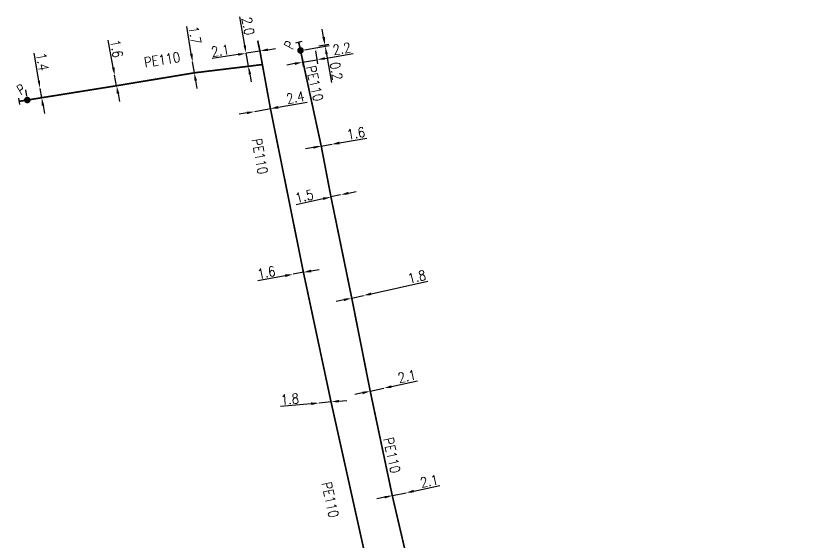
# Model space of a CAD drawing. Header units: millimetres. Extents: x 147000 to 147997, y 130417 to 131006.
# Drawn here: x 147029.1 to 147147.4, y 130924.2 to 131003.8 of the extents above; entities that cross this region are included whole.
import ezdxf
from ezdxf.enums import TextEntityAlignment as Align

# ---------------------------------------------------------------- set-up
doc = ezdxf.new("R2010")
doc.units = ezdxf.units.MM
doc.header["$PDMODE"] = 34
doc.linetypes.add('CENTER2', pattern=[28.575, 19.05, -3.175, 3.175, -3.175])
doc.linetypes.add('L_100_PE', pattern=[14, 10, -1.5, 1, -1.5])
doc.layers.get('0').update_dxf_attribs({"linetype": 'CONTINUOUS'})
doc.layers.get('Defpoints').update_dxf_attribs({"linetype": 'CONTINUOUS'})
for name, color, linetype in [('L_140', 3, 'CONTINUOUS'), ('L_300', 7, 'CONTINUOUS'), ('L_340', 7, 'CONTINUOUS')]:
    doc.layers.add(name, color=color, linetype=linetype)
doc.styles.add('G_ROMANS', font='ROMANS.SHX', dxfattribs={"width": 0.75})
doc.styles.get("Standard").update_dxf_attribs({"font": 'romans.shx', "width": 0.85})
doc.dimstyles.get("Standard").update_dxf_attribs({"dimtxt": 1.5, "dimasz": 1.2, "dimexe": 0.625, "dimexo": 0.625, "dimgap": 0.25, "dimtad": 1, "dimdec": 1, "dimzin": 0, "dimdsep": 46, "dimtxsty": 'Standard', "dimcen": -0.5, "dimadec": 0, "dimazin": 0, "dimtfac": 1, "dimtdec": 1, "dimtmove": 0, "dimatfit": 3, "dimfxl": 0, "dimtolj": 1, "dimtzin": 0, "dimarcsym": 0})

# ---------------------------------------------------------------- blocks, each defined once
blk = doc.blocks.new('L_300_12')
at = {"color": 0, "linetype": 'Continuous', "const_width": 0.497, "flags": 128}
blk.add_lwpolyline([(-0.25, 0, 1), (0.25, 0, 1)], format="xyb", close=True, dxfattribs=at)
at = {"color": 0, "linetype": 'Continuous', "style": 'G_ROMANS', "width": 0.75}
blk.add_text('P', height=1.5, dxfattribs=at).set_placement((0, 1.85), align=Align.MIDDLE)
at = {"color": 0, "linetype": 'Continuous', "width": 0.75, "flags": 3}
for tag, p in [('DEF_LEG', (0, -5)), ('DEF_COUP', (0, -7.5)), ('DEF_TYPE', (0, -10))]:
    blk.add_attdef(tag, text='', height=1.2, dxfattribs=at).set_placement(p, align=Align.MIDDLE)
blk = doc.blocks.new('L_340_07')
at = {"color": 0, "linetype": 'Continuous', "const_width": 0.25, "flags": 128}
blk.add_lwpolyline([(0, 0), (1.25, 0)], dxfattribs=at)
at = {"color": 0, "linetype": 'Continuous', "flags": 128}
blk.add_lwpolyline([(1.25, -0.5), (1.25, 0.5)], dxfattribs=at)
at = {"color": 0, "linetype": 'Continuous', "width": 0.75, "flags": 3}
for tag, p in [('DEF_LEG', (0.72, -3.47)), ('DEF_COUP', (0.72, -5.97)), ('DEF_TYPE', (0.72, -8.47))]:
    blk.add_attdef(tag, text='', height=1.2, dxfattribs=at).set_placement(p, align=Align.MIDDLE)
blk = doc.blocks.new('*D258')
at = {"layer": 'Defpoints', "color": 0, "linetype": 'Continuous', "transparency": 16777216}
for p in [(147084.68, 130947.5), (147084.68, 130947.5), (147082.63, 130947.04)]:
    blk.add_point(p, dxfattribs=at)
at = {"layer": 'L_140', "color": 0, "linetype": 'Continuous', "lineweight": -2, "transparency": 16777216}
for p, q in [((147085.85, 130947.76), (147089.76, 130948.63)), ((147082.63, 130947.04), (147084.68, 130947.5)), ((147081.46, 130946.79), (147080.28, 130946.53))]:
    blk.add_line(p, q, dxfattribs=at)
at = {"layer": 'L_140', "color": 0, "linetype": 'Continuous', "transparency": 16777216}
for points in [[(147085.81, 130947.95), (147085.89, 130947.56), (147084.68, 130947.5)], [(147081.41, 130946.98), (147081.5, 130946.59), (147082.63, 130947.04)]]:
    blk.add_solid(points, dxfattribs=at)
at = {"layer": 'L_140', "color": 0, "linetype": 'Continuous', "transparency": 16777216, "insert": (147088.17, 130949.3), "char_height": 1.5, "attachment_point": 5, "rotation": 12.4972}
blk.add_mtext('\\A1;2.1', dxfattribs=at)
blk = doc.blocks.new('*D265')
at = {"layer": 'Defpoints', "color": 0, "linetype": 'Continuous', "transparency": 16777216}
for p in [(147070.97, 130964.7), (147070.97, 130964.7), (147072.54, 130965)]:
    blk.add_point(p, dxfattribs=at)
at = {"layer": 'L_140', "color": 0, "linetype": 'Continuous', "lineweight": -2, "transparency": 16777216}
for p, q in [((147073.72, 130965.22), (147074.9, 130965.44)), ((147069.79, 130964.48), (147065.67, 130963.71)), ((147072.54, 130965), (147070.97, 130964.7))]:
    blk.add_line(p, q, dxfattribs=at)
at = {"layer": 'L_140', "color": 0, "linetype": 'Continuous', "transparency": 16777216}
for points in [[(147073.68, 130965.42), (147073.75, 130965.02), (147072.54, 130965)], [(147069.75, 130964.68), (147069.82, 130964.28), (147070.97, 130964.7)]]:
    blk.add_solid(points, dxfattribs=at)
at = {"layer": 'L_140', "color": 0, "linetype": 'Continuous', "transparency": 16777216, "insert": (147066.95, 130964.97), "char_height": 1.5, "attachment_point": 5, "rotation": 10.6604}
blk.add_mtext('\\A1;1.6', dxfattribs=at)
blk = doc.blocks.new('*D176')
at = {"layer": 'Defpoints', "color": 0, "linetype": 'Continuous', "transparency": 16777216}
for p in [(147076.7, 130976.38), (147078.16, 130976.7), (147078.16, 130976.7)]:
    blk.add_point(p, dxfattribs=at)
at = {"layer": 'L_140', "color": 0, "linetype": 'Continuous', "lineweight": -2, "transparency": 16777216}
for p, q in [((147079.33, 130976.97), (147080.5, 130977.23)), ((147075.53, 130976.11), (147071.44, 130975.19)), ((147078.16, 130976.7), (147076.7, 130976.38))]:
    blk.add_line(p, q, dxfattribs=at)
at = {"layer": 'L_140', "color": 0, "linetype": 'Continuous', "transparency": 16777216}
for points in [[(147079.29, 130977.16), (147079.38, 130976.77), (147078.16, 130976.7)], [(147075.48, 130976.31), (147075.57, 130975.92), (147076.7, 130976.38)]]:
    blk.add_solid(points, dxfattribs=at)
at = {"layer": 'L_140', "color": 0, "linetype": 'Continuous', "transparency": 16777216, "insert": (147072.68, 130976.5), "char_height": 1.5, "attachment_point": 5, "rotation": 12.6587}
blk.add_mtext('\\A1;1.5', dxfattribs=at)
blk = doc.blocks.new('*D177')
at = {"layer": 'Defpoints', "color": 0, "linetype": 'Continuous', "transparency": 16777216}
for p in [(147081.59, 130961.49), (147081.59, 130961.49), (147079.84, 130961.1)]:
    blk.add_point(p, dxfattribs=at)
at = {"layer": 'L_140', "color": 0, "linetype": 'Continuous', "lineweight": -2, "transparency": 16777216}
for p, q in [((147082.76, 130961.75), (147091.35, 130963.68)), ((147079.7, 130961.71), (147079.7, 130961.71)), ((147079.84, 130961.1), (147081.59, 130961.49)), ((147081.46, 130962.1), (147081.46, 130962.1)), ((147078.67, 130960.83), (147077.5, 130960.57))]:
    blk.add_line(p, q, dxfattribs=at)
at = {"layer": 'L_140', "color": 0, "linetype": 'Continuous', "transparency": 16777216}
for points in [[(147082.72, 130961.95), (147082.81, 130961.56), (147081.59, 130961.49)], [(147078.62, 130961.03), (147078.71, 130960.64), (147079.84, 130961.1)]]:
    blk.add_solid(points, dxfattribs=at)
at = {"layer": 'L_140', "color": 0, "linetype": 'Continuous', "transparency": 16777216, "insert": (147089.67, 130964.33), "char_height": 1.5, "attachment_point": 5, "rotation": 12.6598}
blk.add_mtext('\\A1;1.8', dxfattribs=at)
blk = doc.blocks.new('*D178')
at = {"layer": 'Defpoints', "color": 0, "linetype": 'Continuous', "transparency": 16777216}
for p in [(147085.98, 130931.27), (147088.04, 130931.7), (147088.04, 130931.7)]:
    blk.add_point(p, dxfattribs=at)
at = {"layer": 'L_140', "color": 0, "linetype": 'Continuous', "lineweight": -2, "transparency": 16777216}
for p, q in [((147089.21, 130931.95), (147093.13, 130932.78)), ((147084.81, 130931.02), (147083.64, 130930.78)), ((147085.98, 130931.27), (147088.04, 130931.7))]:
    blk.add_line(p, q, dxfattribs=at)
at = {"layer": 'L_140', "color": 0, "linetype": 'Continuous', "transparency": 16777216}
for points in [[(147089.17, 130932.15), (147089.26, 130931.76), (147088.04, 130931.7)], [(147084.77, 130931.22), (147084.85, 130930.83), (147085.98, 130931.27)]]:
    blk.add_solid(points, dxfattribs=at)
at = {"layer": 'L_140', "color": 0, "linetype": 'Continuous', "transparency": 16777216, "insert": (147091.55, 130933.47), "char_height": 1.5, "attachment_point": 5, "rotation": 11.9108}
blk.add_mtext('\\A1;2.1', dxfattribs=at)
blk = doc.blocks.new('*D190')
at = {"layer": 'Defpoints', "color": 0, "linetype": 'Continuous', "transparency": 16777216}
for p in [(147074.92, 130945.26), (147074.92, 130945.26), (147076.71, 130945.43)]:
    blk.add_point(p, dxfattribs=at)
at = {"layer": 'L_140', "color": 0, "linetype": 'Continuous', "lineweight": -2, "transparency": 16777216}
for p, q in [((147073.72, 130945.15), (147069.09, 130944.71)), ((147076.71, 130945.43), (147074.92, 130945.26)), ((147077.9, 130945.55), (147079.1, 130945.66))]:
    blk.add_line(p, q, dxfattribs=at)
at = {"layer": 'L_140', "color": 0, "linetype": 'Continuous', "transparency": 16777216}
for points in [[(147073.7, 130945.35), (147073.74, 130944.95), (147074.92, 130945.26)], [(147077.89, 130945.74), (147077.92, 130945.35), (147076.71, 130945.43)]]:
    blk.add_solid(points, dxfattribs=at)
at = {"layer": 'L_140', "color": 0, "linetype": 'Continuous', "transparency": 16777216, "insert": (147070.49, 130945.85), "char_height": 1.5, "attachment_point": 5, "rotation": 5.4236}
blk.add_mtext('\\A1;1.8', dxfattribs=at)
blk = doc.blocks.new('*D218')
at = {"layer": 'Defpoints', "color": 0, "linetype": 'Continuous', "transparency": 16777216}
for p in [(147075.78, 130999.35), (147072.1, 130998.51), (147074.23, 130999.08)]:
    blk.add_point(p, dxfattribs=at)
at = {"layer": 'L_300', "color": 0, "linetype": 'Continuous', "lineweight": -2, "transparency": 16777216}
for p, q in [((147075.58, 131000.53), (147075.37, 131001.71)), ((147074.85, 130999.19), (147076.4, 130999.46)), ((147075.78, 130999.35), (147075.82, 130999.15)), ((147072.72, 130998.61), (147076.43, 130999.26)), ((147076.02, 130997.97), (147076.77, 130993.66))]:
    blk.add_line(p, q, dxfattribs=at)
at = {"layer": 'L_300', "color": 0, "linetype": 'Continuous', "transparency": 16777216}
for points in [[(147075.78, 131000.57), (147075.38, 131000.5), (147075.78, 130999.35)], [(147076.22, 130998), (147075.83, 130997.94), (147075.82, 130999.15)]]:
    blk.add_solid(points, dxfattribs=at)
at = {"layer": 'L_300', "color": 0, "linetype": 'Continuous', "transparency": 16777216, "insert": (147077.48, 130995.4), "char_height": 1.5, "attachment_point": 5, "rotation": 279.8389}
blk.add_mtext('\\A1;0.2', dxfattribs=at)
blk = doc.blocks.new('*D219')
at = {"layer": 'Defpoints', "color": 0, "linetype": 'Continuous', "transparency": 16777216}
for p in [(147072.1, 130998.51), (147074.23, 130999.08), (147074.58, 130997.1)]:
    blk.add_point(p, dxfattribs=at)
at = {"layer": 'L_300', "color": 0, "linetype": 'Continuous', "lineweight": -2, "transparency": 16777216}
for p, q in [((147074.34, 130998.46), (147074.69, 130996.48)), ((147072.21, 130997.89), (147072.52, 130996.11)), ((147072.41, 130996.72), (147074.58, 130997.1)), ((147075.76, 130997.3), (147080.07, 130998.05)), ((147071.23, 130996.52), (147070.05, 130996.31))]:
    blk.add_line(p, q, dxfattribs=at)
at = {"layer": 'L_300', "color": 0, "linetype": 'Continuous', "transparency": 16777216}
for points in [[(147075.73, 130997.5), (147075.8, 130997.11), (147074.58, 130997.1)], [(147071.19, 130996.71), (147071.26, 130996.32), (147072.41, 130996.72)]]:
    blk.add_solid(points, dxfattribs=at)
at = {"layer": 'L_300', "color": 0, "linetype": 'Continuous', "transparency": 16777216, "insert": (147078.33, 130998.77), "char_height": 1.5, "attachment_point": 5, "rotation": 9.8436}
blk.add_mtext('\\A1;2.2', dxfattribs=at)
blk = doc.blocks.new('*D220')
at = {"layer": 'Defpoints', "color": 0, "linetype": 'Continuous', "transparency": 16777216}
for p in [(147075.23, 130984.06), (147076.81, 130984.34), (147076.81, 130984.34)]:
    blk.add_point(p, dxfattribs=at)
at = {"layer": 'L_140', "color": 0, "linetype": 'Continuous', "lineweight": -2, "transparency": 16777216}
for p, q in [((147077.99, 130984.55), (147082.12, 130985.28)), ((147075.23, 130984.06), (147076.81, 130984.34)), ((147074.05, 130983.85), (147072.87, 130983.65))]:
    blk.add_line(p, q, dxfattribs=at)
at = {"layer": 'L_140', "color": 0, "linetype": 'Continuous', "transparency": 16777216}
for points in [[(147074.02, 130984.05), (147074.09, 130983.66), (147075.23, 130984.06)], [(147077.96, 130984.75), (147078.02, 130984.35), (147076.81, 130984.34)]]:
    blk.add_solid(points, dxfattribs=at)
at = {"layer": 'L_140', "color": 0, "linetype": 'Continuous', "transparency": 16777216, "insert": (147080.47, 130986), "char_height": 1.5, "attachment_point": 5, "rotation": 10.0217}
blk.add_mtext('\\A1;1.6', dxfattribs=at)
blk = doc.blocks.new('*D221')
at = {"layer": 'Defpoints', "color": 0, "linetype": 'Continuous', "transparency": 16777216}
for p in [(147063.89, 130998.09), (147063.89, 130998.09), (147064.24, 130996.12)]:
    blk.add_point(p, dxfattribs=at)
at = {"layer": 'L_140', "color": 0, "linetype": 'Continuous', "lineweight": -2, "transparency": 16777216}
for p, q in [((147063.68, 130999.27), (147062.92, 131003.58)), ((147064.24, 130996.12), (147063.89, 130998.09)), ((147064.45, 130994.94), (147064.66, 130993.76))]:
    blk.add_line(p, q, dxfattribs=at)
at = {"layer": 'L_140', "color": 0, "linetype": 'Continuous', "transparency": 16777216}
for points in [[(147063.88, 130999.31), (147063.48, 130999.24), (147063.89, 130998.09)], [(147064.65, 130994.98), (147064.25, 130994.91), (147064.24, 130996.12)]]:
    blk.add_solid(points, dxfattribs=at)
at = {"layer": 'L_140', "color": 0, "linetype": 'Continuous', "transparency": 16777216, "insert": (147064.18, 131002.19), "char_height": 1.5, "attachment_point": 5, "rotation": 280.0823}
blk.add_mtext('\\A1;2.0', dxfattribs=at)
blk = doc.blocks.new('*D222')
at = {"layer": 'Defpoints', "color": 0, "linetype": 'Continuous', "transparency": 16777216}
for p in [(147065.2, 130989.29), (147065.2, 130989.29), (147067.56, 130989.72)]:
    blk.add_point(p, dxfattribs=at)
at = {"layer": 'L_140', "color": 0, "linetype": 'Continuous', "lineweight": -2, "transparency": 16777216}
for p, q in [((147068.74, 130989.93), (147073.1, 130990.71)), ((147064.02, 130989.08), (147062.83, 130988.87)), ((147065.2, 130989.29), (147067.56, 130989.72))]:
    blk.add_line(p, q, dxfattribs=at)
at = {"layer": 'L_140', "color": 0, "linetype": 'Continuous', "transparency": 16777216}
for points in [[(147068.7, 130990.13), (147068.78, 130989.73), (147067.56, 130989.72)], [(147063.98, 130989.28), (147064.05, 130988.88), (147065.2, 130989.29)]]:
    blk.add_solid(points, dxfattribs=at)
at = {"layer": 'L_140', "color": 0, "linetype": 'Continuous', "transparency": 16777216, "insert": (147071.33, 130991.41), "char_height": 1.5, "attachment_point": 5, "rotation": 10.1937}
blk.add_mtext('\\A1;2.4', dxfattribs=at)
blk = doc.blocks.new('*D223')
at = {"layer": 'Defpoints', "color": 0, "linetype": 'Continuous', "transparency": 16777216}
for p in [(147065.97, 130998.42), (147063.89, 130998.09), (147063.89, 130998.09)]:
    blk.add_point(p, dxfattribs=at)
at = {"layer": 'L_140', "color": 0, "linetype": 'Continuous', "lineweight": -2, "transparency": 16777216}
for p, q in [((147065.97, 130998.42), (147063.89, 130998.09)), ((147067.15, 130998.61), (147068.34, 130998.8)), ((147062.71, 130997.91), (147058.75, 130997.28))]:
    blk.add_line(p, q, dxfattribs=at)
at = {"layer": 'L_140', "color": 0, "linetype": 'Continuous', "transparency": 16777216}
for points in [[(147067.12, 130998.81), (147067.18, 130998.41), (147065.97, 130998.42)], [(147062.67, 130998.1), (147062.74, 130997.71), (147063.89, 130998.09)]]:
    blk.add_solid(points, dxfattribs=at)
at = {"layer": 'L_140', "color": 0, "linetype": 'Continuous', "transparency": 16777216, "insert": (147059.98, 130998.49), "char_height": 1.5, "attachment_point": 5, "rotation": 8.9868}
blk.add_mtext('\\A1;2.1', dxfattribs=at)
blk = doc.blocks.new('*D224')
at = {"layer": 'Defpoints', "color": 0, "linetype": 'Continuous', "transparency": 16777216}
for p in [(147055.79, 130996.81), (147055.79, 130996.81), (147056.07, 130995.13)]:
    blk.add_point(p, dxfattribs=at)
at = {"layer": 'L_140', "color": 0, "linetype": 'Continuous', "lineweight": -2, "transparency": 16777216}
for p, q in [((147055.59, 130998), (147054.91, 131002.13)), ((147056.07, 130995.13), (147055.79, 130996.81)), ((147056.26, 130993.95), (147056.46, 130992.77))]:
    blk.add_line(p, q, dxfattribs=at)
at = {"layer": 'L_140', "color": 0, "linetype": 'Continuous', "transparency": 16777216}
for points in [[(147055.79, 130998.03), (147055.4, 130997.96), (147055.79, 130996.81)], [(147056.46, 130993.98), (147056.07, 130993.92), (147056.07, 130995.13)]]:
    blk.add_solid(points, dxfattribs=at)
at = {"layer": 'L_140', "color": 0, "linetype": 'Continuous', "transparency": 16777216, "insert": (147056.14, 131000.82), "char_height": 1.5, "attachment_point": 5, "rotation": 279.3826}
blk.add_mtext('\\A1;1.7', dxfattribs=at)
blk = doc.blocks.new('*D225')
at = {"layer": 'Defpoints', "color": 0, "linetype": 'Continuous', "transparency": 16777216}
for p in [(147032.78, 130992.75), (147032.78, 130992.75), (147033.02, 130991.37)]:
    blk.add_point(p, dxfattribs=at)
at = {"layer": 'L_140', "color": 0, "linetype": 'Continuous', "lineweight": -2, "transparency": 16777216}
for p, q in [((147032.58, 130993.93), (147031.88, 130998.12)), ((147033.02, 130991.37), (147032.78, 130992.75)), ((147033.22, 130990.19), (147033.42, 130989))]:
    blk.add_line(p, q, dxfattribs=at)
at = {"layer": 'L_140', "color": 0, "linetype": 'Continuous', "transparency": 16777216}
for points in [[(147032.78, 130993.97), (147032.39, 130993.9), (147032.78, 130992.75)], [(147033.41, 130990.22), (147033.02, 130990.15), (147033.02, 130991.37)]]:
    blk.add_solid(points, dxfattribs=at)
at = {"layer": 'L_140', "color": 0, "linetype": 'Continuous', "transparency": 16777216, "insert": (147033.12, 130996.79), "char_height": 1.5, "attachment_point": 5, "rotation": 279.5861}
blk.add_mtext('\\A1;1.4', dxfattribs=at)
blk = doc.blocks.new('*D226')
at = {"layer": 'Defpoints', "color": 0, "linetype": 'Continuous', "transparency": 16777216}
for p in [(147044.03, 130994.76), (147044.03, 130994.76), (147044.32, 130993.18)]:
    blk.add_point(p, dxfattribs=at)
at = {"layer": 'L_140', "color": 0, "linetype": 'Continuous', "lineweight": -2, "transparency": 16777216}
for p, q in [((147043.81, 130995.94), (147043.05, 131000.06)), ((147044.32, 130993.18), (147044.03, 130994.76)), ((147044.65, 130994.87), (147044.65, 130994.87)), ((147044.94, 130993.3), (147044.94, 130993.3)), ((147044.54, 130992), (147044.76, 130990.82))]:
    blk.add_line(p, q, dxfattribs=at)
at = {"layer": 'L_140', "color": 0, "linetype": 'Continuous', "transparency": 16777216}
for points in [[(147044.01, 130995.97), (147043.62, 130995.9), (147044.03, 130994.76)], [(147044.74, 130992.04), (147044.34, 130991.97), (147044.32, 130993.18)]]:
    blk.add_solid(points, dxfattribs=at)
at = {"layer": 'L_140', "color": 0, "linetype": 'Continuous', "transparency": 16777216, "insert": (147044.31, 130998.77), "char_height": 1.5, "attachment_point": 5, "rotation": 280.4872}
blk.add_mtext('\\A1;1.6', dxfattribs=at)

msp = doc.modelspace()

# ---------------------------------------------------------------- linework, layer by layer
at = {"layer": 'L_140', "linetype": 'L_100_PE', "flags": 128}
for points in [[(147095.25, 130878.04, 0.25, 0.25, 0), (147094.87, 130879.14, 0.25, 0.25, 0), (147093.67, 130882.55, 0.25, 0.25, 0), (147091.7, 130887.63, 0.25, 0.25, 0), (147089.52, 130893.51, 0.25, 0.25, 0), (147087.34, 130899.86, 0.25, 0.25, 0), (147085.35, 130906.28, 0.25, 0.25, 0), (147083.07, 130916.82, 0.25, 0.25, 0), (147076.71, 130945.43, 0.25, 0.25, 0), (147072.54, 130965, 0.25, 0.25, 0), (147067.56, 130989.72, 0.25, 0.25, 0), (147067.56, 130989.72, 0.25, 0.25, 0), (147066.34, 130996.38, 0.25, 0.25, 0), (147065.97, 130998.42, 0.25, 0.25, 0), (147065.63, 131000, 0, 0, 0)], [(147072.1, 130998.51, 0.25, 0.25, 0), (147075.23, 130984.06, 0.25, 0.25, 0), (147075.23, 130984.06, 0.25, 0.25, 0), (147076.7, 130976.38, 0.25, 0.25, 0), (147079.84, 130961.1, 0.25, 0.25, 0), (147082.63, 130947.04, 0.25, 0.25, 0), (147085.96, 130931.26, 0.25, 0.25, 0), (147090.16, 130913.3, 0.25, 0.25, 0), (147093.19, 130902.82, 0.25, 0.25, 0), (147095.75, 130894.79, 0.25, 0.25, 0), (147098.41, 130888.19, 0.25, 0.25, 0), (147100.21, 130883.74, 0.25, 0.25, 0), (147101.01, 130881.74, 0.25, 0.25, 0), (147108.73, 130862.62, 0.25, 0.25, 0), (147112.46, 130855.43, 0.25, 0.25, 0), (147115.47, 130845.72, 0.25, 0.25, 0), (147118.3, 130838.27, 0.25, 0.25, 0), (147123.61, 130824.98, 0.25, 0.25, 0), (147128.12, 130812.31, 0.25, 0.25, 0), (147128.12, 130812.31, 0.25, 0.25, 0), (147128.12, 130812.31, 0.25, 0.25, 0), (147128.12, 130812.31, 0.25, 0.25, 0), (147131.47, 130800.6, 0.25, 0.25, 0), (147132.52, 130794.24, 0.25, 0.25, 0), (147136.27, 130776.08, 0.25, 0.25, 0), (147138.39, 130765.42, 0.25, 0.25, 0), (147138.94, 130749.8, 0.25, 0.25, 0), (147139.18, 130742.98, 0.25, 0.25, 0), (147138.92, 130726.4, 0.25, 0.25, 0), (147139.31, 130721.28, 0.25, 0.25, 0), (147139.84, 130713.91, 0.25, 0.25, 0), (147142.17, 130695.91, 0.25, 0.25, 0), (147144.15, 130685.35, 0.25, 0.25, 0), (147144.15, 130685.35, 0.25, 0.25, 0), (147144.12, 130683.26, 0.25, 0.25, 0), (147144.97, 130679.6, 0.25, 0.25, 0), (147144.97, 130679.6, 0.25, 0.25, 0), (147146.02, 130675.49, 0.25, 0.25, 0), (147146.77, 130672.94, 0.25, 0.25, 0), (147147.28, 130671.19, 0.25, 0.25, 0), (147147.28, 130671.19, 0.25, 0.25, 0), (147147.28, 130671.19, 0.25, 0.25, 0), (147143.74, 130669.97, 0.25, 0.25, 0), (147141.33, 130669.12, 0.25, 0.25, 0), (147138.2, 130666.94, 0.25, 0.25, 0), (147129.03, 130663.35, 0.25, 0.25, 0), (147120.36, 130660.23, 0.25, 0.25, 0), (147114.91, 130658.45, 0.25, 0.25, 0), (147113.71, 130658.38, 0.25, 0.25, 0), (147112.29, 130658.84, 0.25, 0.25, 0), (147111.36, 130659.36, 0.25, 0.25, 0), (147105.11, 130665.96, 0.25, 0.25, 0), (147102.19, 130669.02, 0.25, 0.25, 0), (147100.02, 130670.2, 0.25, 0.25, 0), (147099.34, 130670.53, 0.25, 0.25, 0), (147095.62, 130671.59, 0.25, 0.25, 0), (147091.9, 130672.13, 0.25, 0.25, 0), (147087.82, 130671.01, 0.25, 0.25, 0), (147087.42, 130670.9, 0, 0, 0)], [(147030.84, 130991.02, 0.25, 0.25, 0), (147033.02, 130991.37, 0.25, 0.25, 0), (147044.32, 130993.18, 0.25, 0.25, 0), (147056.07, 130995.13, 0.25, 0.25, 0), (147064.24, 130996.12, 0.25, 0.25, 0), (147066.34, 130996.38, 0, 0, 0)]]:
    msp.add_lwpolyline(points, format="xyseb", dxfattribs=at)
at = {"layer": 'L_300', "color": 7, "linetype": 'CENTER2', "ltscale": 0.05, "flags": 128}
msp.add_lwpolyline([(147030.57, 130992.56), (147030.84, 130991.02)], dxfattribs=at)

# ---------------------------------------------------------------- block references
at = {"layer": 'L_300'}
for p, rotation in [((147072.1, 130998.51), 63.54045477085939), ((147030.84, 130991.02), 30.74743133102362)]:
    msp.add_blockref('L_300_12', p, dxfattribs=dict(at, rotation=rotation))
at = {"layer": 'L_340'}
for p, rotation in [((147072.1, 130998.51), 102.2327273347735), ((147030.84, 130991.02), 189.1176985816497)]:
    msp.add_blockref('L_340_07', p, dxfattribs=dict(at, rotation=rotation))

# ---------------------------------------------------------------- texts
at = {"layer": 'L_140', "linetype": 'Continuous', "width": 0.85}
for rotation, p in [(9.0164, (147048.62, 130995.94)), (282.7195, (147072.91, 130996.04)), (280.3501, (147064.73, 130985.08))]:
    msp.add_text('PE110', height=1.5, rotation=rotation, dxfattribs=at).set_placement(p)
for p in [(147085.91, 130937.37), (147076.59, 130930.65)]:
    msp.add_text('PE110', height=1.5, rotation=281.9572, dxfattribs=at).set_placement(p, align=Align.MIDDLE)

# ---------------------------------------------------------------- dimensions: what is measured, and where the dimension line sits
at = {"layer": 'L_140', "linetype": 'Continuous'}
for base, p1, p2, angle, picture, middle in [((147063.89, 130998.09), (147064.24, 130996.12), (147063.89, 130998.09), 280.0823, '*D221', (147063.19, 131002.02)), ((147055.79, 130996.81), (147056.07, 130995.13), (147055.79, 130996.81), 279.3826, '*D224', (147055.16, 131000.65)), ((147044.03, 130994.76), (147044.32, 130993.18), (147044.03, 130994.76), 280.4872, '*D226', (147043.32, 130998.59)), ((147063.89, 130998.09), (147065.97, 130998.42), (147063.89, 130998.09), 8.9868, '*D223', (147060.13, 130997.5)), ((147032.78, 130992.75), (147033.02, 130991.37), (147032.78, 130992.75), 279.5861, '*D225', (147032.13, 130996.62)), ((147065.2, 130989.29), (147067.56, 130989.72), (147065.2, 130989.29), 10.1937, '*D222', (147071.51, 130990.43)), ((147076.81, 130984.34), (147075.23, 130984.06), (147076.81, 130984.34), 190.0217, '*D220', (147080.64, 130985.02)), ((147078.16, 130976.7), (147076.7, 130976.38), (147078.16, 130976.7), 192.6587, '*D176', (147072.9, 130975.52)), ((147070.97, 130964.7), (147072.54, 130965), (147070.97, 130964.7), 10.6604, '*D265', (147067.14, 130963.98)), ((147081.59, 130961.49), (147079.84, 130961.1), (147081.59, 130961.49), 192.6598, '*D177', (147089.89, 130963.35)), ((147084.68, 130947.5), (147082.63, 130947.04), (147084.68, 130947.5), 192.4972, '*D258', (147088.39, 130948.32)), ((147074.92, 130945.26), (147076.71, 130945.43), (147074.92, 130945.26), 5.4236, '*D190', (147070.58, 130944.85)), ((147088.04, 130931.7), (147085.98, 130931.27), (147088.04, 130931.7), 191.9108, '*D178', (147091.76, 130932.49))]:
    dim = msp.add_linear_dim(base=base, p1=p1, p2=p2, angle=angle, dimstyle='Standard', dxfattribs=at)
    dim.commit()
    dim.dimension.update_dxf_attribs({"geometry": picture, "text_midpoint": middle, "dimtype": 160})
at = {"layer": 'L_300', "linetype": 'Continuous'}
for base, angle, picture, middle in [((147075.78, 130999.35), 279.8389, '*D218', (147076.5, 130995.23)), ((147074.58, 130997.1), 189.8436, '*D219', (147078.51, 130997.78))]:
    dim = msp.add_linear_dim(base=base, p1=(147072.1, 130998.51), p2=(147074.23, 130999.08), angle=angle, dimstyle='Standard', dxfattribs=at)
    dim.commit()
    dim.dimension.update_dxf_attribs({"geometry": picture, "text_midpoint": middle, "dimtype": 160})

doc.saveas('drawing.dxf')
